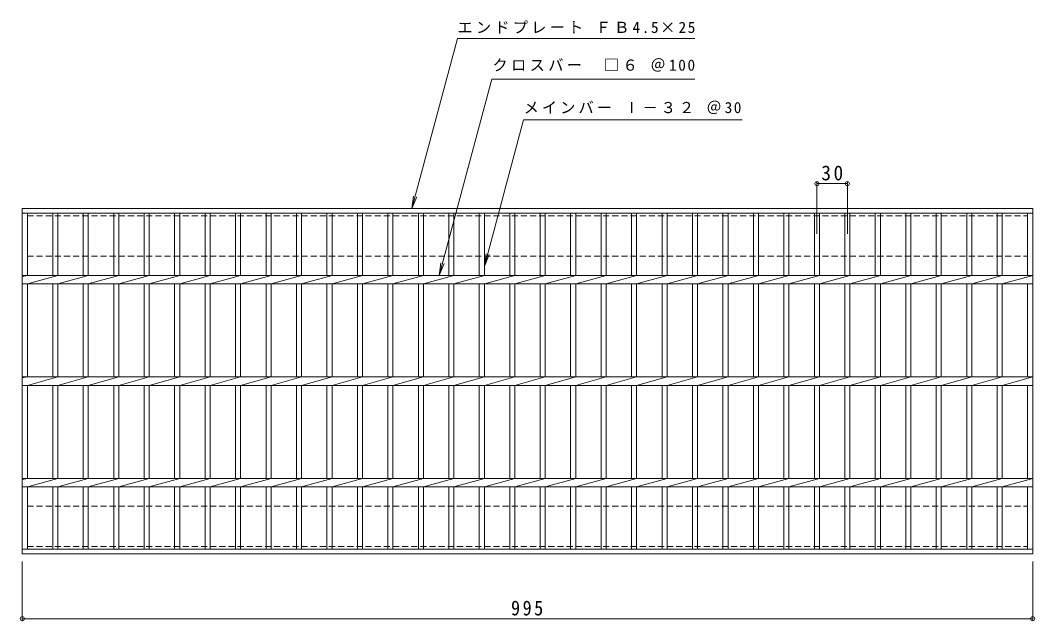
# Model space of a CAD drawing. Units: millimetres, scale not verified. Extents: x -782 to 872, y -686 to 595.
# Drawn here: x -782 to 217, y 4 to 595 of the extents above; entities that cross this region are included whole.
import ezdxf

# ---------------------------------------------------------------- set-up
doc = ezdxf.new("R2010")
doc.units = ezdxf.units.MM
doc.header["$LTSCALE"] = 5
doc.header["$PDMODE"] = 32
doc.header["$PDSIZE"] = 4
doc.linetypes.add('DASHED1', pattern=[1.8, 1.2, -0.6])
for name, color, linetype, lineweight in [('A-1_ピット', 2, 'Continuous', 9), ('A-2_蓋', 3, 'Continuous', 9), ('A-4_寸法', 7, 'Continuous', 9)]:
    doc.layers.add(name, color=color, linetype=linetype, lineweight=lineweight)
doc.styles.add('ＭＳ ゴシック', font='')
doc.styles.get('ＭＳ ゴシック').set_extended_font_data('MS Gothic')

msp = doc.modelspace()

# ---------------------------------------------------------------- linework, layer by layer
at = {"layer": 'A-1_ピット', "linetype": 'DASHED1'}
for p, q in [((-774.934, 362.932), (-774.934, 402.932)), ((-774.934, 362.932), (210.066, 362.932)), ((-774.934, 116.932), (-774.934, 76.932)), ((-774.934, 116.932), (210.066, 116.932))]:
    msp.add_line(p, q, dxfattribs=at)
for points in [[(-774.934, 402.932), (210.066, 402.932), (210.066, 362.932)], [(-774.934, 76.932), (210.066, 76.932), (210.066, 116.932)]]:
    msp.add_lwpolyline(points, dxfattribs=at)
at = {"layer": 'A-2_蓋'}
for p, q in [((-779.934, 409.932), (215.067, 409.932)), ((-779.934, 69.933), (-779.934, 409.932)), ((215.067, 409.932), (215.067, 69.933)), ((-779.934, 405.433), (215.067, 405.433)), ((-774.934, 344.172), (-774.934, 405.433)), ((-749.933, 405.433), (-749.933, 344.172)), ((-744.934, 405.433), (-744.934, 344.172)), ((-719.934, 405.433), (-719.934, 344.172)), ((-714.933, 405.433), (-714.933, 344.172)), ((-689.934, 405.433), (-689.934, 344.172)), ((-684.934, 405.433), (-684.934, 344.172)), ((-659.933, 405.433), (-659.933, 344.172)), ((-654.934, 405.433), (-654.934, 344.172)), ((-629.934, 405.433), (-629.934, 344.172)), ((-624.934, 405.433), (-624.934, 344.172)), ((-599.933, 405.433), (-599.933, 344.172)), ((-594.934, 405.433), (-594.934, 344.172)), ((-569.933, 405.433), (-569.933, 344.172)), ((-564.934, 405.433), (-564.934, 344.172)), ((-539.934, 405.433), (-539.934, 344.172)), ((-534.934, 405.433), (-534.934, 344.172)), ((-509.934, 405.433), (-509.934, 344.172)), ((-504.934, 405.433), (-504.934, 344.172)), ((-479.934, 405.433), (-479.934, 344.172)), ((-474.934, 405.433), (-474.934, 344.172)), ((-449.934, 405.433), (-449.934, 344.172)), ((-444.933, 405.433), (-444.933, 344.172)), ((-419.934, 405.433), (-419.934, 344.172)), ((-414.934, 405.433), (-414.934, 344.172)), ((-389.934, 405.433), (-389.934, 344.172)), ((-384.934, 405.433), (-384.934, 344.172)), ((-359.933, 405.433), (-359.933, 344.172)), ((-354.934, 405.433), (-354.934, 344.172)), ((-329.933, 405.433), (-329.933, 344.172)), ((-324.934, 405.433), (-324.934, 344.172)), ((-299.934, 405.433), (-299.934, 344.172)), ((-294.934, 405.433), (-294.934, 344.172)), ((-269.934, 405.433), (-269.934, 344.172)), ((-264.934, 405.433), (-264.934, 344.172)), ((-239.933, 405.433), (-239.933, 344.172)), ((-234.934, 405.433), (-234.934, 344.172)), ((-209.934, 405.433), (-209.934, 344.172)), ((-204.934, 405.433), (-204.934, 344.172)), ((-179.934, 405.433), (-179.934, 344.172)), ((-174.934, 405.433), (-174.934, 344.172)), ((-149.934, 405.433), (-149.934, 344.172)), ((-144.934, 405.433), (-144.934, 344.172)), ((-119.933, 405.433), (-119.933, 344.172)), ((-114.934, 405.433), (-114.934, 344.172)), ((-89.933, 405.433), (-89.933, 344.172)), ((-84.934, 405.433), (-84.934, 344.172)), ((-59.934, 405.433), (-59.934, 344.172)), ((-54.934, 405.433), (-54.934, 344.172)), ((-29.933, 405.433), (-29.933, 344.172)), ((-24.934, 405.433), (-24.934, 344.172)), ((0.067, 405.433), (0.067, 344.172)), ((5.067, 405.433), (5.067, 344.172)), ((30.066, 405.433), (30.066, 344.172)), ((35.066, 405.433), (35.066, 344.172)), ((60.067, 405.433), (60.067, 344.172)), ((65.066, 405.433), (65.066, 344.172)), ((90.067, 405.433), (90.067, 344.172)), ((95.067, 405.433), (95.067, 344.172)), ((120.067, 405.433), (120.067, 344.172)), ((125.067, 405.433), (125.067, 344.172)), ((150.066, 405.433), (150.066, 344.172)), ((155.066, 405.433), (155.066, 344.172)), ((180.067, 405.433), (180.067, 344.172)), ((185.066, 405.433), (185.066, 344.172)), ((210.067, 405.433), (210.067, 344.172)), ((-779.934, 344.172), (215.067, 344.172)), ((-774.934, 344.172), (-779.934, 343.172)), ((-744.934, 344.172), (-774.934, 335.693)), ((-714.933, 344.172), (-744.934, 335.693)), ((-684.934, 344.172), (-714.933, 335.693)), ((-654.934, 344.172), (-684.934, 335.693)), ((-624.934, 344.172), (-654.934, 335.693)), ((-594.934, 344.172), (-624.934, 335.693)), ((-564.934, 344.172), (-594.934, 335.693)), ((-534.933, 344.172), (-564.934, 335.693)), ((-504.934, 344.172), (-534.934, 335.693)), ((-474.934, 344.172), (-504.934, 335.693)), ((-444.933, 344.172), (-474.934, 335.693)), ((-414.934, 344.172), (-444.933, 335.693)), ((-384.934, 344.172), (-414.934, 335.693)), ((-354.934, 344.172), (-384.934, 335.693)), ((-324.934, 344.172), (-354.934, 335.693)), ((-294.933, 344.172), (-324.934, 335.693)), ((-264.934, 344.172), (-294.934, 335.693)), ((-234.934, 344.172), (-264.934, 335.693)), ((-204.934, 344.172), (-234.934, 335.693)), ((-174.934, 344.172), (-204.934, 335.693)), ((-144.934, 344.172), (-174.934, 335.693)), ((-114.934, 344.172), (-144.934, 335.693)), ((-84.933, 344.172), (-114.934, 335.693)), ((-54.933, 344.172), (-84.934, 335.693)), ((-24.934, 344.172), (-54.934, 335.693)), ((5.067, 344.172), (-24.934, 335.693)), ((35.067, 344.172), (5.067, 335.693)), ((65.066, 344.172), (35.066, 335.693)), ((95.067, 344.172), (65.066, 335.693)), ((125.067, 344.172), (95.067, 335.693)), ((155.067, 344.172), (125.067, 335.693)), ((185.066, 344.172), (155.066, 335.693)), ((215.067, 344.172), (185.066, 335.693)), ((-779.934, 335.693), (215.067, 335.693)), ((-774.934, 244.172), (-774.934, 335.693)), ((-749.933, 335.693), (-749.933, 244.172)), ((-744.934, 335.693), (-744.934, 244.172)), ((-719.934, 335.693), (-719.934, 244.172)), ((-714.933, 335.693), (-714.933, 244.172)), ((-689.934, 335.693), (-689.934, 244.172)), ((-684.934, 335.693), (-684.934, 244.172)), ((-659.933, 335.693), (-659.933, 244.172)), ((-654.934, 335.693), (-654.934, 244.172)), ((-629.934, 335.693), (-629.934, 244.172)), ((-624.934, 335.693), (-624.934, 244.172)), ((-599.933, 335.693), (-599.933, 244.172)), ((-594.934, 335.693), (-594.934, 244.172)), ((-569.933, 335.693), (-569.933, 244.172)), ((-564.934, 335.693), (-564.934, 244.172)), ((-539.934, 335.693), (-539.934, 244.172)), ((-534.934, 335.693), (-534.934, 244.172)), ((-509.934, 335.693), (-509.934, 244.172)), ((-504.934, 335.693), (-504.934, 244.172)), ((-479.934, 335.693), (-479.934, 244.172)), ((-474.934, 335.693), (-474.934, 244.172)), ((-449.934, 335.693), (-449.934, 244.172)), ((-444.933, 335.693), (-444.933, 244.172)), ((-419.934, 335.693), (-419.934, 244.172)), ((-414.934, 335.693), (-414.934, 244.172)), ((-389.934, 335.693), (-389.934, 244.172)), ((-384.934, 335.693), (-384.934, 244.172)), ((-359.933, 335.693), (-359.933, 244.172)), ((-354.934, 335.693), (-354.934, 244.172)), ((-329.933, 335.693), (-329.933, 244.172)), ((-324.934, 335.693), (-324.934, 244.172)), ((-299.934, 335.693), (-299.934, 244.172)), ((-294.934, 335.693), (-294.934, 244.172)), ((-269.934, 335.693), (-269.934, 244.172)), ((-264.934, 335.693), (-264.934, 244.172)), ((-239.933, 335.693), (-239.933, 244.172)), ((-234.934, 335.693), (-234.934, 244.172)), ((-209.934, 335.693), (-209.934, 244.172)), ((-204.934, 335.693), (-204.934, 244.172)), ((-179.934, 335.693), (-179.934, 244.172)), ((-174.934, 335.693), (-174.934, 244.172)), ((-149.934, 335.693), (-149.934, 244.172)), ((-144.934, 335.693), (-144.934, 244.172)), ((-119.933, 335.693), (-119.933, 244.172)), ((-114.934, 335.693), (-114.934, 244.172)), ((-89.933, 335.693), (-89.933, 244.172)), ((-84.934, 335.693), (-84.934, 244.172)), ((-59.934, 335.693), (-59.934, 244.172)), ((-54.934, 335.693), (-54.934, 244.172)), ((-29.933, 335.693), (-29.933, 244.172)), ((-24.934, 335.693), (-24.934, 244.172)), ((0.067, 335.693), (0.067, 244.172)), ((5.067, 335.693), (5.067, 244.172)), ((30.066, 335.693), (30.066, 244.172)), ((35.066, 335.693), (35.066, 244.172)), ((60.067, 335.693), (60.067, 244.172)), ((65.066, 335.693), (65.066, 244.172)), ((90.067, 335.693), (90.067, 244.172)), ((95.067, 335.693), (95.067, 244.172)), ((120.067, 335.693), (120.067, 244.172)), ((125.067, 335.693), (125.067, 244.172)), ((150.066, 335.693), (150.066, 244.172)), ((155.066, 335.693), (155.066, 244.172)), ((180.067, 335.693), (180.067, 244.172)), ((185.066, 335.693), (185.066, 244.172)), ((210.067, 335.693), (210.067, 244.172)), ((-779.934, 244.172), (215.067, 244.172)), ((-774.934, 244.172), (-779.934, 243.172)), ((-744.934, 244.172), (-774.934, 235.692)), ((-714.933, 244.172), (-744.934, 235.692)), ((-684.934, 244.172), (-714.933, 235.692)), ((-654.934, 244.172), (-684.934, 235.692)), ((-624.934, 244.172), (-654.934, 235.692)), ((-594.934, 244.172), (-624.934, 235.692)), ((-564.934, 244.172), (-594.934, 235.692)), ((-534.933, 244.172), (-564.934, 235.692)), ((-504.934, 244.172), (-534.934, 235.692)), ((-474.934, 244.172), (-504.934, 235.692)), ((-444.933, 244.172), (-474.934, 235.692)), ((-414.934, 244.172), (-444.933, 235.692)), ((-384.934, 244.172), (-414.934, 235.692)), ((-354.934, 244.172), (-384.934, 235.692)), ((-324.934, 244.172), (-354.934, 235.692)), ((-294.933, 244.172), (-324.934, 235.692)), ((-264.934, 244.172), (-294.934, 235.692)), ((-234.934, 244.172), (-264.934, 235.692)), ((-204.934, 244.172), (-234.934, 235.692)), ((-174.934, 244.172), (-204.934, 235.692)), ((-144.934, 244.172), (-174.934, 235.692)), ((-114.934, 244.172), (-144.934, 235.692)), ((-84.933, 244.172), (-114.934, 235.692)), ((-54.933, 244.172), (-84.934, 235.692)), ((-24.934, 244.172), (-54.934, 235.692)), ((5.067, 244.172), (-24.934, 235.692)), ((35.067, 244.172), (5.067, 235.692)), ((65.066, 244.172), (35.066, 235.692)), ((95.067, 244.172), (65.066, 235.692)), ((125.067, 244.172), (95.067, 235.692)), ((155.067, 244.172), (125.067, 235.692)), ((185.066, 244.172), (155.066, 235.692)), ((215.067, 244.172), (185.066, 235.692)), ((-779.934, 235.692), (215.067, 235.692)), ((-774.934, 144.172), (-774.934, 235.692)), ((-749.933, 235.692), (-749.933, 144.172)), ((-744.934, 235.692), (-744.934, 144.172)), ((-719.934, 235.692), (-719.934, 144.172)), ((-714.933, 235.692), (-714.933, 144.172)), ((-689.934, 235.692), (-689.934, 144.172)), ((-684.934, 235.692), (-684.934, 144.172)), ((-659.933, 235.692), (-659.933, 144.172)), ((-654.934, 235.692), (-654.934, 144.172)), ((-629.934, 235.692), (-629.934, 144.172)), ((-624.934, 235.692), (-624.934, 144.172)), ((-599.933, 235.692), (-599.933, 144.172)), ((-594.934, 235.692), (-594.934, 144.172)), ((-569.933, 235.692), (-569.933, 144.172)), ((-564.934, 235.692), (-564.934, 144.172)), ((-539.934, 235.692), (-539.934, 144.172)), ((-534.934, 235.692), (-534.934, 144.172)), ((-509.934, 235.692), (-509.934, 144.172)), ((-504.934, 235.692), (-504.934, 144.172)), ((-479.934, 235.692), (-479.934, 144.172)), ((-474.934, 235.692), (-474.934, 144.172)), ((-449.934, 235.692), (-449.934, 144.172)), ((-444.933, 235.692), (-444.933, 144.172)), ((-419.934, 235.692), (-419.934, 144.172)), ((-414.934, 235.692), (-414.934, 144.172)), ((-389.934, 235.692), (-389.934, 144.172)), ((-384.934, 235.692), (-384.934, 144.172)), ((-359.933, 235.692), (-359.933, 144.172)), ((-354.934, 235.692), (-354.934, 144.172)), ((-329.933, 235.692), (-329.933, 144.172)), ((-324.934, 235.692), (-324.934, 144.172)), ((-299.934, 235.692), (-299.934, 144.172)), ((-294.934, 235.692), (-294.934, 144.172)), ((-269.934, 235.692), (-269.934, 144.172)), ((-264.934, 235.692), (-264.934, 144.172)), ((-239.933, 235.692), (-239.933, 144.172)), ((-234.934, 235.692), (-234.934, 144.172)), ((-209.934, 235.692), (-209.934, 144.172)), ((-204.934, 235.692), (-204.934, 144.172)), ((-179.934, 235.692), (-179.934, 144.172)), ((-174.934, 235.692), (-174.934, 144.172)), ((-149.934, 235.692), (-149.934, 144.172)), ((-144.934, 235.692), (-144.934, 144.172)), ((-119.933, 235.692), (-119.933, 144.172)), ((-114.934, 235.692), (-114.934, 144.172)), ((-89.933, 235.692), (-89.933, 144.172)), ((-84.934, 235.692), (-84.934, 144.172)), ((-59.934, 235.692), (-59.934, 144.172)), ((-54.934, 235.692), (-54.934, 144.172)), ((-29.933, 235.692), (-29.933, 144.172)), ((-24.934, 235.692), (-24.934, 144.172)), ((0.067, 235.692), (0.067, 144.172)), ((5.067, 235.692), (5.067, 144.172)), ((30.066, 235.692), (30.066, 144.172)), ((35.066, 235.692), (35.066, 144.172)), ((60.067, 235.692), (60.067, 144.172)), ((65.066, 235.692), (65.066, 144.172)), ((90.067, 235.692), (90.067, 144.172)), ((95.067, 235.692), (95.067, 144.172)), ((120.067, 235.692), (120.067, 144.172)), ((125.067, 235.692), (125.067, 144.172)), ((150.066, 235.692), (150.066, 144.172)), ((155.066, 235.692), (155.066, 144.172)), ((180.067, 235.692), (180.067, 144.172)), ((185.066, 235.692), (185.066, 144.172)), ((210.067, 235.692), (210.067, 144.172)), ((-779.934, 144.172), (215.067, 144.172)), ((-774.934, 144.172), (-779.934, 143.172)), ((-744.934, 144.172), (-774.934, 135.692)), ((-714.933, 144.172), (-744.934, 135.692)), ((-684.934, 144.172), (-714.933, 135.692)), ((-654.934, 144.172), (-684.934, 135.692)), ((-624.934, 144.172), (-654.934, 135.692)), ((-594.934, 144.172), (-624.934, 135.692)), ((-564.934, 144.172), (-594.934, 135.692)), ((-534.933, 144.172), (-564.934, 135.692)), ((-504.934, 144.172), (-534.934, 135.692)), ((-474.934, 144.172), (-504.934, 135.692)), ((-444.933, 144.172), (-474.934, 135.692)), ((-414.934, 144.172), (-444.933, 135.692)), ((-384.934, 144.172), (-414.934, 135.692)), ((-354.934, 144.172), (-384.934, 135.692)), ((-324.934, 144.172), (-354.934, 135.692)), ((-294.933, 144.172), (-324.934, 135.692)), ((-264.934, 144.172), (-294.934, 135.692)), ((-234.934, 144.172), (-264.934, 135.692)), ((-204.934, 144.172), (-234.934, 135.692)), ((-174.934, 144.172), (-204.934, 135.692)), ((-144.934, 144.172), (-174.934, 135.692)), ((-114.934, 144.172), (-144.934, 135.692)), ((-84.933, 144.172), (-114.934, 135.692)), ((-54.933, 144.172), (-84.934, 135.692)), ((-24.934, 144.172), (-54.934, 135.692)), ((5.067, 144.172), (-24.934, 135.692)), ((35.067, 144.172), (5.067, 135.692)), ((65.066, 144.172), (35.066, 135.692)), ((95.067, 144.172), (65.066, 135.692)), ((125.067, 144.172), (95.067, 135.692)), ((155.067, 144.172), (125.067, 135.692)), ((185.066, 144.172), (155.066, 135.692)), ((215.067, 144.172), (185.066, 135.692)), ((-779.934, 135.692), (215.067, 135.692)), ((-774.934, 74.432), (-774.934, 135.692)), ((-749.933, 135.692), (-749.933, 74.432)), ((-744.934, 135.692), (-744.934, 74.432)), ((-719.934, 135.692), (-719.934, 74.432)), ((-714.933, 135.692), (-714.933, 74.432)), ((-689.934, 135.692), (-689.934, 74.432)), ((-684.934, 135.692), (-684.934, 74.432)), ((-659.933, 135.692), (-659.933, 74.432)), ((-654.934, 135.692), (-654.934, 74.432)), ((-629.934, 135.692), (-629.934, 74.432)), ((-624.934, 135.692), (-624.934, 74.432)), ((-599.933, 135.692), (-599.933, 74.432)), ((-594.934, 135.692), (-594.934, 74.432)), ((-569.933, 135.692), (-569.933, 74.432)), ((-564.934, 135.692), (-564.934, 74.432)), ((-539.934, 135.692), (-539.934, 74.432)), ((-534.934, 135.692), (-534.934, 74.432)), ((-509.934, 135.692), (-509.934, 74.432)), ((-504.934, 135.692), (-504.934, 74.432)), ((-479.934, 135.692), (-479.934, 74.432)), ((-474.934, 135.692), (-474.934, 74.432)), ((-449.934, 135.692), (-449.934, 74.432)), ((-444.933, 135.692), (-444.933, 74.432)), ((-419.934, 135.692), (-419.934, 74.432)), ((-414.934, 135.692), (-414.934, 74.432)), ((-389.934, 135.692), (-389.934, 74.432)), ((-384.934, 135.692), (-384.934, 74.432)), ((-359.933, 135.692), (-359.933, 74.432)), ((-354.934, 135.692), (-354.934, 74.432)), ((-329.933, 135.692), (-329.933, 74.432)), ((-324.934, 135.692), (-324.934, 74.432)), ((-299.934, 135.692), (-299.934, 74.432)), ((-294.934, 135.692), (-294.934, 74.432)), ((-269.934, 135.692), (-269.934, 74.432)), ((-264.934, 135.692), (-264.934, 74.432)), ((-239.933, 135.692), (-239.933, 74.432)), ((-234.934, 135.692), (-234.934, 74.432)), ((-209.934, 135.692), (-209.934, 74.432)), ((-204.934, 135.692), (-204.934, 74.432)), ((-179.934, 135.692), (-179.934, 74.432)), ((-174.934, 135.692), (-174.934, 74.432)), ((-149.934, 135.692), (-149.934, 74.432)), ((-144.934, 135.692), (-144.934, 74.432)), ((-119.933, 135.692), (-119.933, 74.432)), ((-114.934, 135.692), (-114.934, 74.432)), ((-89.933, 135.692), (-89.933, 74.432)), ((-84.934, 135.692), (-84.934, 74.432)), ((-59.934, 135.692), (-59.934, 74.432)), ((-54.934, 135.692), (-54.934, 74.432)), ((-29.933, 135.692), (-29.933, 74.432)), ((-24.934, 135.692), (-24.934, 74.432)), ((0.067, 135.692), (0.067, 74.432)), ((5.067, 135.692), (5.067, 74.432)), ((30.066, 135.692), (30.066, 74.432)), ((35.066, 135.692), (35.066, 74.432)), ((60.067, 135.692), (60.067, 74.432)), ((65.066, 135.692), (65.066, 74.432)), ((90.067, 135.692), (90.067, 74.432)), ((95.067, 135.692), (95.067, 74.432)), ((120.067, 135.692), (120.067, 74.432)), ((125.067, 135.692), (125.067, 74.432)), ((150.066, 135.692), (150.066, 74.432)), ((155.066, 135.692), (155.066, 74.432)), ((180.067, 135.692), (180.067, 74.432)), ((185.066, 135.692), (185.066, 74.432)), ((210.067, 135.692), (210.067, 74.432)), ((215.067, 74.432), (-779.934, 74.432)), ((215.067, 69.933), (-779.934, 69.933))]:
    msp.add_line(p, q, dxfattribs=at)
at = {"layer": 'A-4_寸法'}
for p, q in [((-396.289, 409.932), (-351.399, 577.465)), ((-351.399, 577.465), (-117.808, 577.465)), ((-369.309, 344.172), (-317.516, 537.465)), ((-317.516, 537.465), (-117.808, 537.465)), ((-324.934, 353.141), (-286.262, 497.465)), ((-286.262, 497.465), (-71.091, 497.465)), ((2.566, 385.235), (2.566, 436.081)), ((2.566, 434.581), (32.566, 434.581)), ((32.566, 385.235), (32.566, 436.081)), ((-396.289, 409.932), (-394.658, 422.325)), ((-396.289, 409.932), (-391.506, 421.481)), ((-324.934, 353.141), (-323.302, 365.534)), ((-324.934, 353.141), (-320.15, 364.689)), ((-369.309, 344.172), (-367.677, 356.565)), ((-369.309, 344.172), (-364.525, 355.721)), ((-779.934, 62.433), (-779.934, 4.429)), ((215.067, 62.433), (215.067, 4.429)), ((-779.934, 5.929), (215.067, 5.929))]:
    msp.add_line(p, q, dxfattribs=at)
for p in [(2.566, 434.581), (32.566, 434.581), (-779.934, 5.929), (215.067, 5.929)]:
    msp.add_point(p, dxfattribs=at)

# ---------------------------------------------------------------- texts
at = {"layer": 'A-4_寸法', "char_height": 11, "attachment_point": 7, "style": 'ＭＳ ゴシック'}
for s, insert in [('\\T1.21;エンドプレート\\~ＦＢ4.5×25', (-351.399, 582.375)), ('\\T1.22;クロスバー\\~\\~□６\\~＠100', (-316.94, 544.807)), ('\\T1.2;メインバー\\~Ⅰ－３２\\~＠30', (-286.262, 502.97))]:
    msp.add_mtext(s, dxfattribs=dict(at, insert=insert))
at = {"layer": 'A-4_寸法', "color": 2, "char_height": 14.66, "attachment_point": 7, "style": 'ＭＳ ゴシック'}
for s, insert in [('\\T1.27;\\W0.95;30', (6.941, 437.581)), ('\\T1.27;\\W0.9;995', (-298.684, 8.929))]:
    msp.add_mtext(s, dxfattribs=dict(at, insert=insert))

doc.saveas('drawing.dxf')
